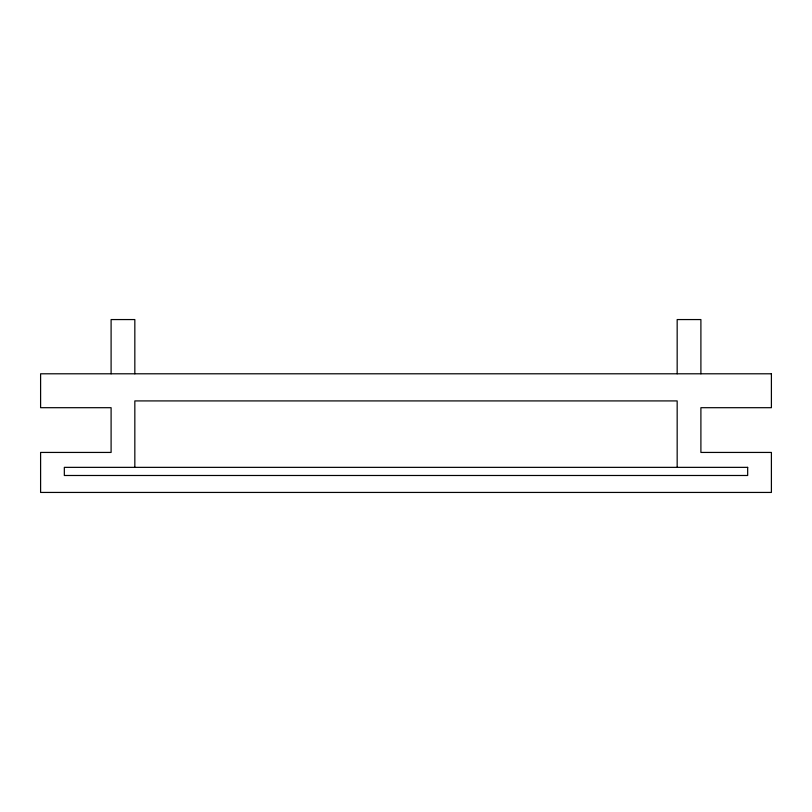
<?xml version="1.0" encoding="UTF-8"?>
<svg xmlns="http://www.w3.org/2000/svg" width="812" height="812" viewBox="0 0 812 812"><rect width="100%" height="100%" fill="white"/><g stroke="black" fill="none" stroke-linecap="round" stroke-linejoin="round"><path stroke-width="1.22" d="M700.898 373.794L700.898 319.563L677.167 319.563L677.167 373.794M677.167 467.357L677.167 400.915L134.833 400.915L134.833 467.357M134.833 373.794L134.833 319.563L111.102 319.563L111.102 373.794M771.4 373.794L40.6 373.794L40.6 407.695L111.102 407.695L111.102 452.436L40.6 452.436L40.6 492.437L771.4 492.437L771.4 452.436L700.898 452.436L700.898 407.695L771.4 407.695L771.4 373.794M747.669 467.357L64.331 467.357L64.331 475.487L747.669 475.487L747.669 467.357"/></g></svg>
